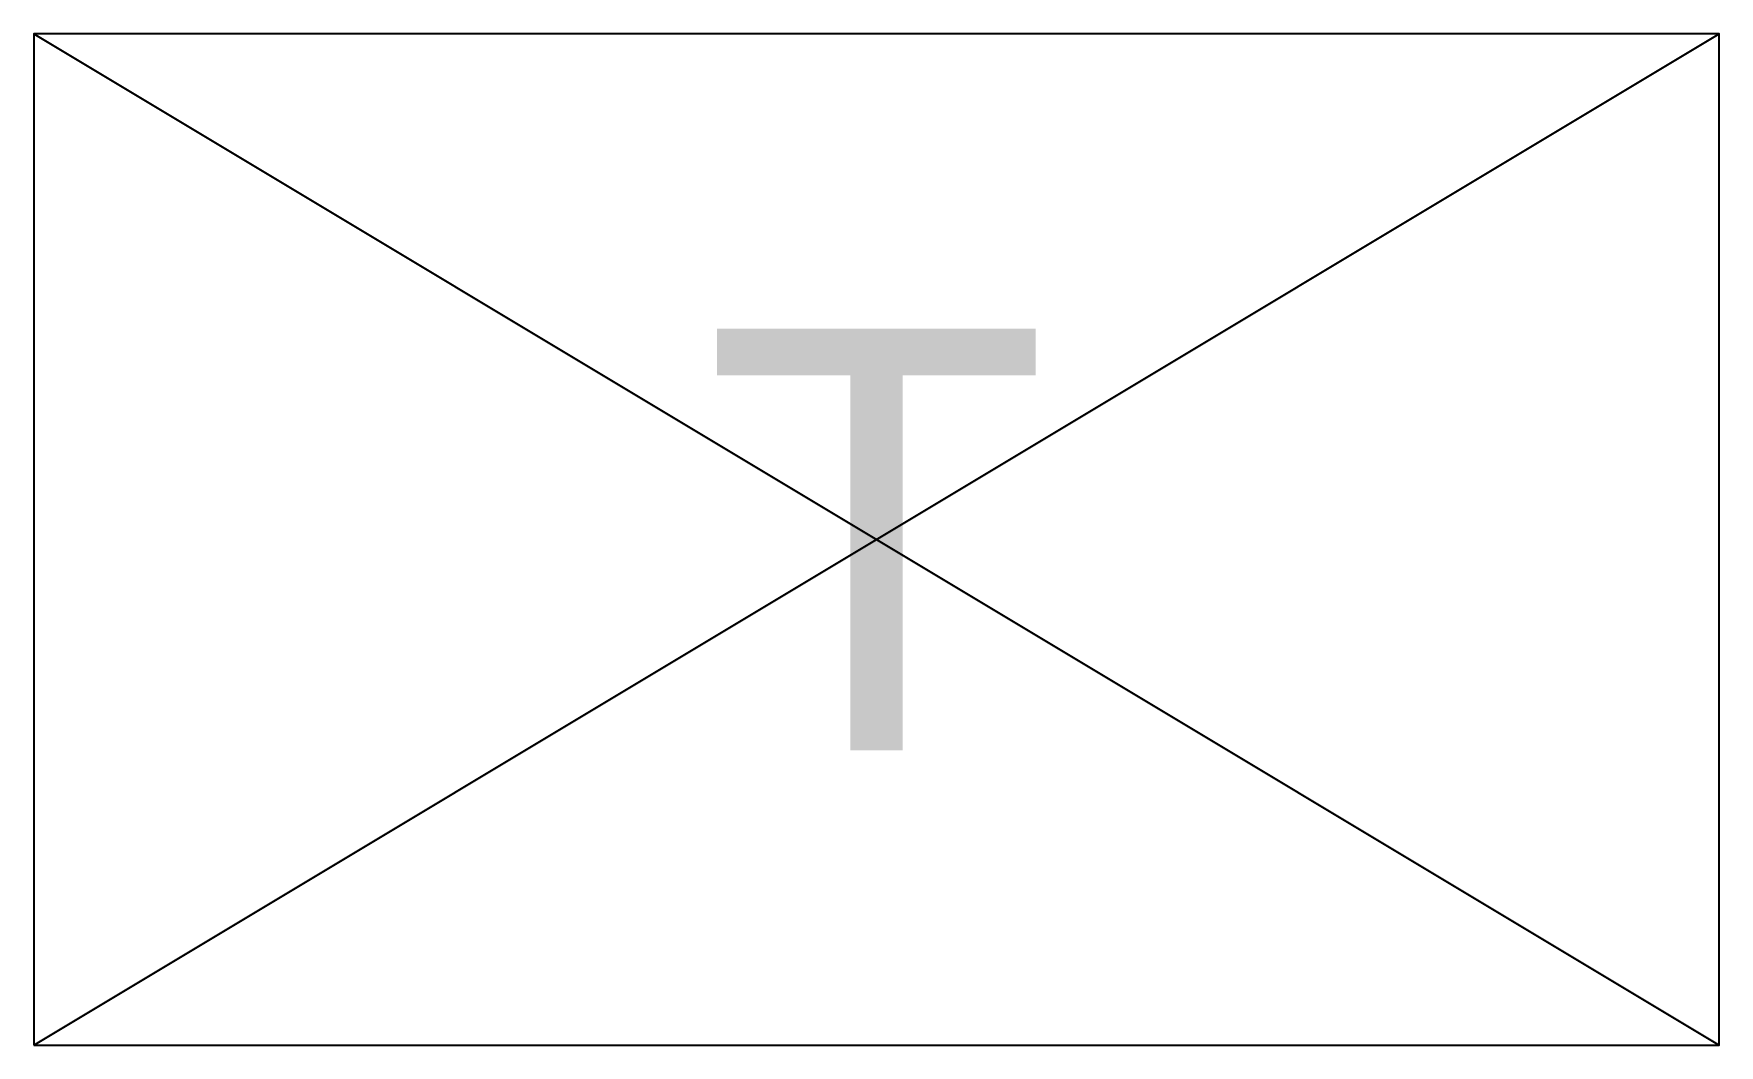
# Model space of a CAD drawing. Header units: metres. Extents: x -0.2 to 0.2, y -0.12 to 0.12.
import ezdxf
from ezdxf.enums import TextEntityAlignment as Align

# ---------------------------------------------------------------- set-up
doc = ezdxf.new("R2010")
doc.units = ezdxf.units.M

msp = doc.modelspace()

# ---------------------------------------------------------------- linework, layer by layer
for p, q in [((-0.2, -0.12), (0.2, 0.12)), ((-0.2, 0.12), (0.2, -0.12))]:
    msp.add_line(p, q)
msp.add_lwpolyline([(-0.2, -0.12), (0.2, -0.12), (0.2, 0.12), (-0.2, 0.12)], close=True)

# ---------------------------------------------------------------- texts
msp.add_text('T', height=0.1).set_placement((0, 0), align=Align.MIDDLE_CENTER)

doc.saveas('drawing.dxf')
